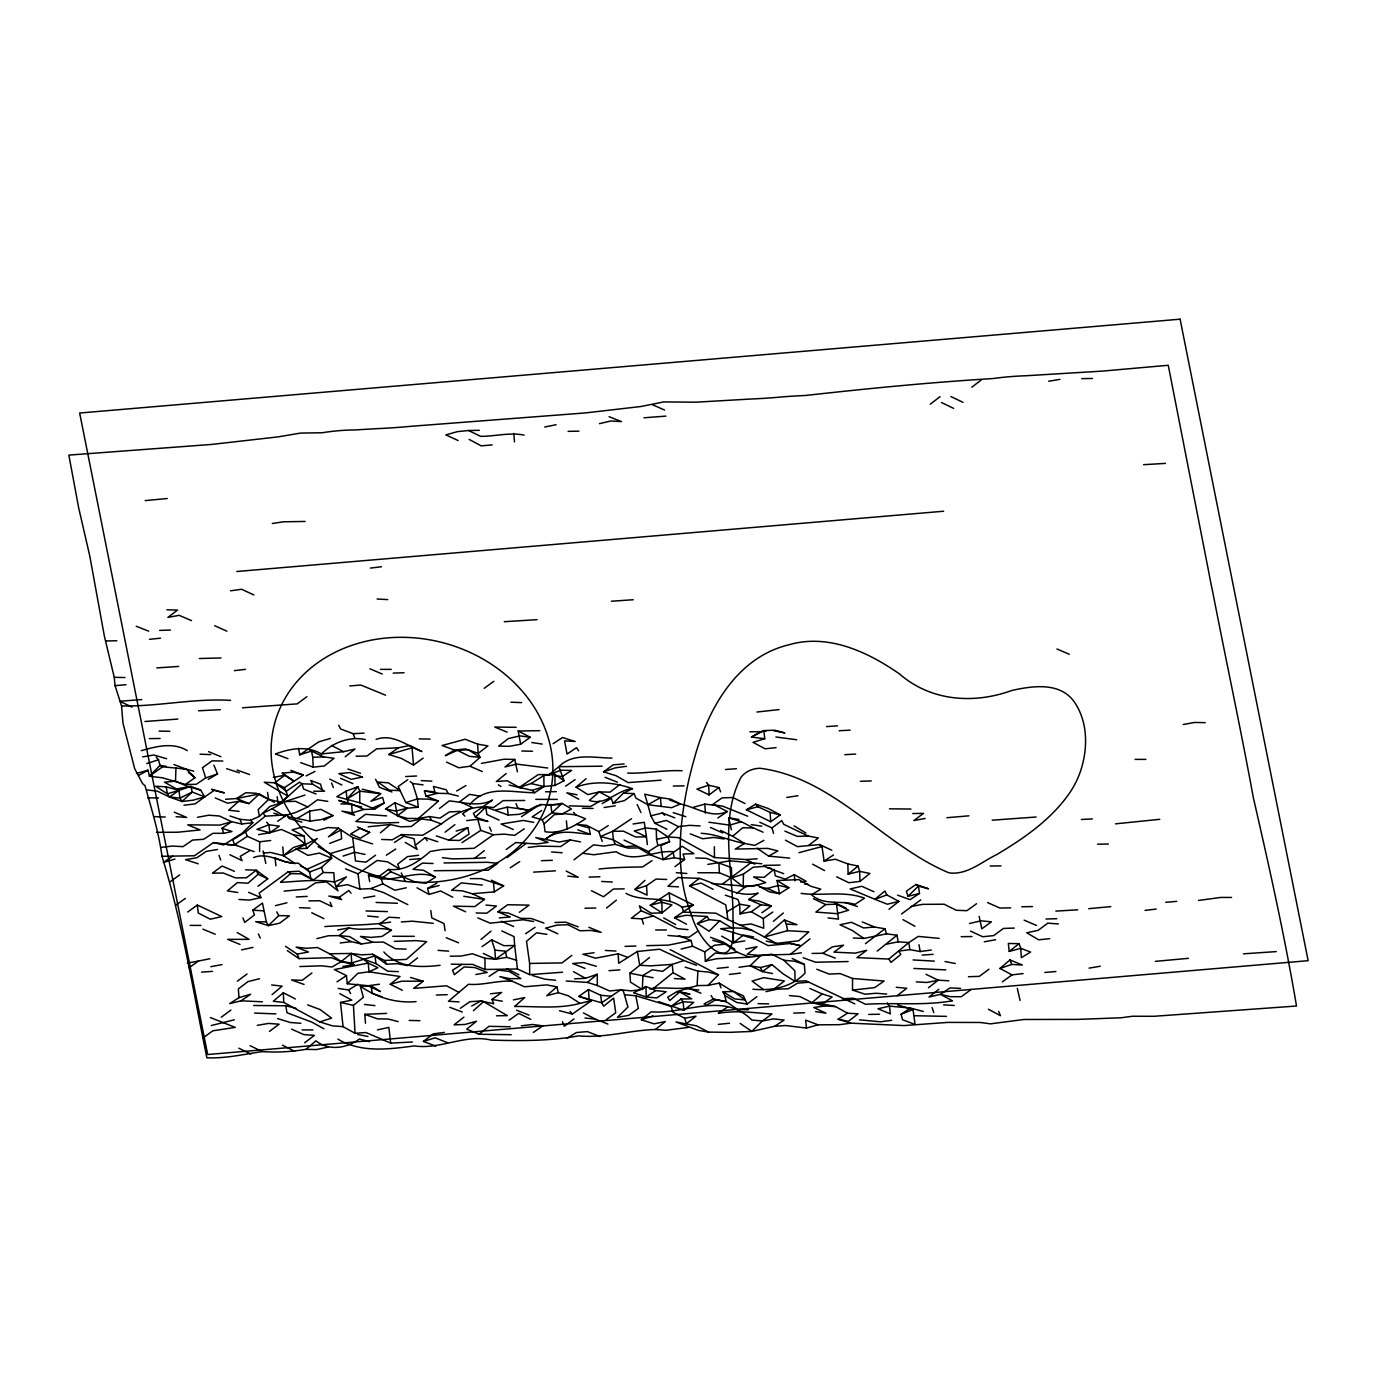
<?xml version="1.0" encoding="UTF-8"?>
<svg xmlns="http://www.w3.org/2000/svg" width="1377" height="1377" viewBox="0 0 1377 1377"><rect width="100%" height="100%" fill="white"/><g stroke="black" fill="none" stroke-linecap="round" stroke-linejoin="round"><path stroke-width="1.5" d="M412.498 1041.993L390.672 1043.112L366.007 1032.543L355.059 1033.284L353.441 1005.399L363.356 997.275L360.344 986.173L371.205 985.812L380.482 991.595L368.296 985.725L347.279 983.763L346.436 975.622L334.301 969.563L368.261 963.108L377.832 967.738L368.95 971.818L357.796 973.332L347.279 983.763M259.599 851.468L259.651 841.795L247.361 836.321L245.536 832.018L265.279 816.165L287.139 814.857L289.118 818.592L301.89 822.138M362.271 789.193L380.672 793.703L370.895 801.242L382.634 797.438L384.114 803.084L374.733 809.091L359.741 802.757L359.793 791.155L357.968 786.869L354.767 787.937M886.685 994.056L876.133 993.265L865.117 994.211L852.501 990.08L852.552 978.479L840.108 973.573L829.212 974.124L816.768 969.236M800.622 882.037L806.199 881.28L794.219 874.653L785.234 879.128L775.303 875.841L774.081 869.231L764.149 877.356L753.494 876.96L765.732 882.623L754.131 885.859L743.132 886.805L743.477 874.051L753.064 867.269L764.063 866.34L783.702 873.672M214.227 790.346L211.559 789.314L224.348 792.859L214.227 790.346L204.691 796.922L200.612 790.054L187.823 786.491L175.499 781.207L175.946 768.073L162.572 766.817L160.007 765.405L158.527 759.76L156.255 757.178M649.531 957.531L629.84 973.195L630.477 982.111L642.267 989.512L642.973 975.415L652.25 969.787L662.612 971.336L672.234 964.382L683.973 960.561L696.469 965.26M649.617 988.875C665.418 986.052 681.77 991.233 697.106 985.588L697.898 971.095L685.212 967.153M697.106 985.588L707.916 985.416L718.467 974.796L670.169 949.631M230.097 816.027L240.028 819.315L250.528 820.296L252.852 822.671L242.335 833.102L223.625 844.927L213.469 842.604L194.415 855.771L161.987 856.287C158.768 832.156 151.487 808.901 144.998 785.647L142.588 783.651L134.705 768.745L122.966 723.183L121.555 705.936L115.048 685.66L114.257 677.312L104.359 636.071L89.78 556.015L78.696 507.958L68.85 455.098L211.507 444.444L278.034 436.888L300.53 433.084L322.149 432.757A112.225 54.254 -11.3 0 1 355.163 429.934L377.023 428.643A335.317 162.107 -11.3 0 0 409.898 426.388L585.569 412.911L641.045 406.49L663.731 401.929L695.97 402.187L750.585 399.037A335.317 162.107 -11.3 0 0 783.461 396.8A335.317 162.107 -11.3 0 1 805.321 395.492C867.613 388.555 930.25 382.376 992.645 378.572A167.736 81.088 -11.3 0 1 1025.658 375.766L1102.185 371.119L1168.264 365.284L1208.799 572.298A147.356 29.21 85.1 0 0 1212.638 591.542C1225.978 660.375 1240.746 728.829 1253.363 797.782C1269.25 866.976 1284.672 936.033 1296.514 1006.019L1153.943 1016.295L1132.428 1016.243L1121.274 1017.758L1077.795 1019.393L1023.954 1019.479L990.545 1023.834L980.149 1022.474L947.858 1022.405L904.001 1025.572L850.797 1023.163L839.643 1024.677L818.076 1024.832L806.492 1028.068L785.613 1025.538L774.649 1026.278L751.808 1031.425L730.051 1032.337L708.57 1032.096L698.259 1030.357L675.952 1021.975L696.487 1025.848L708.57 1032.096M719.672 920.8L709.155 931.231L697.416 923.64L707.09 916.48L709.207 919.629L719.672 920.8L731.566 927.823L742.22 928.236L752.393 930.559L776.473 943.434L798.677 940.784L808.798 931.885L787.575 930.697L764.424 936.997L784.477 919.974L796.956 924.69L786.336 924.087L784.477 919.974M632.439 788.711C616.948 789.83 606.241 806.147 589.304 800.416L599.322 791.913L611.371 798.35L612.989 803.428L623.454 793.186L632.439 788.711C614.693 782.222 593.969 780.38 576.085 787.179L587.876 794.581L599.322 791.913L610.045 792.136L619.805 784.58M624.074 840.073L648.498 851.588L657.879 845.581L656.554 839.368L667.948 836.889L678.413 826.648L689.516 825.339L700.118 825.925M907.994 896.307L918.459 886.082L928.528 888.785L915.946 884.464L906.376 891.246L907.994 896.307L919.492 893.449L918.459 886.082L915.946 884.464M278.756 915.585L268.343 925.637L255.674 921.695L266.381 921.902L268.343 925.637L279.738 923.158L289.463 915.808L278.756 915.585L276.794 911.867M439.487 808.454L449.263 800.898C463.842 802.206 478.404 807.335 492.536 800.037L473.43 813.394L475.409 817.112L485.823 807.077L508.216 815.064L519.181 814.323L530.971 810.313L540.3 804.495L550.903 805.097L562.109 803.393L571.438 808.987L562.35 813.841L551.85 812.86L542.211 819.831L532.193 816.922L541.677 810.519M760.569 955.707L750.155 965.759L739.001 967.274M250.528 820.296L259.375 816.389L269.737 806.543L304.971 795.08M253.626 857.561C269.135 851.227 282.698 864.98 298.172 863.104L309.584 872.037L321.512 867.458L331.737 858.181L319.361 853.086L308 855.375L296.021 848.748L306.864 848.387L317.244 838.524L283.473 855.633L270.598 852.466L263.265 853.086M215.208 797.903L227.549 803.187L238.789 801.294L248.962 803.617L259.272 793.961L274.333 802.378M562.109 803.393L551.85 812.86L550.903 805.097M410.243 781.516L412.652 783.513L417.472 798.918L418.264 807.249L407.265 808.196L394.975 802.722L385.543 808.919L397.488 815.735L407.558 818.454L418.315 818.472L438.454 801.07L426.009 796.181L424.443 790.914L434.96 791.895L433.428 786.439L446.251 789.796L448.231 793.531L458.334 796.044M544.087 823.928L554.311 814.65L565.31 813.721L575.775 814.891L585.552 818.764C573.555 826.682 559.957 834.342 545.034 831.691L544.087 823.928L542.211 819.831M640.425 989.736L631.165 990.838L620.666 989.839L611.181 996.242L600.665 995.261L588.444 989.581L578.856 996.363L591.439 1000.683L579.992 1003.351L568.253 995.76L558.287 992.679L556.859 986.827L546.583 984.899L524.585 986.775L512.296 981.285C497.355 980.166 483.207 985.536 468.473 984.28L448.437 1001.286L459.04 1001.888M473.395 1010.701L483.568 1001.63L507.338 1015.641L496.546 1015.813M666.743 879.473L656.089 879.06L646.553 885.652L647.052 895.136L634.814 889.456L644.987 880.385M238.789 801.294L228.668 810.192L239.133 811.363M257.947 886.306L267.723 878.75L258.101 874.309L247.98 883.208L237.378 882.605L227.412 890.919L237.773 892.485M446.561 762.101L458.799 767.764L469.953 766.249L480.074 757.35L478.146 753.443L477.612 744.148L465.185 739.242L442.034 745.542L454.565 750.052L465.615 748.916L478.146 753.443L487.923 745.886L477.612 744.148M556.859 986.827L546.738 995.726L558.287 992.679M877.235 951.077L896.978 935.224L898.2 941.816L908.768 942.608L918.201 936.412L939.217 938.374M329.671 843.43L341.616 838.834L340.962 829.935L338.501 828.128L328.432 836.82L340.962 829.935L352.719 837.526L372.599 843.894M406.284 887.769L394.889 890.248L382.84 883.81L370.861 888.595L359.948 889.146L347.417 884.636L336.126 886.719L334.387 882.037L333.854 872.743L323.147 872.519L313.371 880.075L301.288 873.827L290.581 873.62L280.512 882.313C298.482 881.504 316.435 878.836 334.387 882.037L346.488 876.874L336.126 886.719L337.985 890.833L326.59 881.9L315.591 882.829L306.159 889.043L284.11 891.108M653.283 988.566L673.026 972.713L672.234 964.382L650.323 965.862L639.72 965.26L637.396 951.473L659.514 949.218L683.973 960.561M745.68 949.011L757.023 946.722L747.246 954.278L757.763 955.259L790.278 954.364L809.934 938.89M847.492 1013.214L838.111 1019.221L848.335 1021.355L858.112 1013.816L847.492 1013.214L835.512 1006.587L824.892 1005.985L812.069 1002.628L822.534 1003.799L832.104 997.017L822.138 993.936L812.069 1002.628L799.934 996.569L789.417 995.588M287.965 758.675L275.486 753.959C290.323 748.451 307.037 745.508 321.478 753.942C332.545 742.651 349.62 736.11 365.301 739.552M272.061 994.642L282.096 986.139L271.63 984.951M295.401 998.979L283.318 992.731L273.3 1001.251L283.765 1002.422L319.825 1021.923L332.511 1025.865L343.062 1026.657L355.059 1033.284M576.085 787.179L586.103 778.676M161.987 856.287C182.16 922.056 193.107 990.373 206.86 1057.794C225.656 1058.586 243.867 1054.317 262.267 1051.563C276.794 1052.648 291.545 1051.77 305.901 1049.343L315.918 1040.84C328.759 1051.185 346.918 1048.345 359.449 1038.998L369.518 1041.718M573.985 859.782L593.47 844.876L603.935 846.046L615.14 844.342L627.878 848.094L638.67 847.922L650.564 854.945L663.043 859.644L674.3 857.751L684.61 859.489L683.095 854.05L693.939 853.688L682.149 846.287L663.043 859.644L660.788 845.667L669.618 841.76L667.948 836.889L656.261 829.109L645.796 827.938L634.246 830.985L646.433 836.837L647.362 844.6M720.498 830.4L732.684 836.252L742.719 827.749L753.426 827.956L763.099 832.207M999.96 968.444L1009.978 959.941L1022.354 965.036L1011.751 964.434L999.96 968.444L1011.992 974.882L1023.094 973.573M380.362 832.827L390.328 824.513L400.483 826.837L411.344 826.475L421.121 818.936L431.535 820.296L441.363 823.962C456.596 811.862 473.774 804.564 493.517 807.593L503.139 800.622L524.706 800.485M469.884 804.409C486.442 784.58 512.502 792.653 534.534 792.739L543.967 786.542L555.017 785.406L564.054 780.742L558.873 766.696C572.884 752.358 594.175 758.021 611.973 758.073M481.021 939.424L491.004 931.11M773.375 921.299L783.341 912.985M752.909 989.22C771.516 990.975 791.861 987.395 805.029 973.057L804.34 964.33L792.154 958.461M279.789 803.032L288.051 796.25L284.402 787.661L274.884 782.824L264.264 782.239L288.051 796.25M274.161 857.63L284.867 861.675L295.126 863.603L283.473 855.633L293.404 847.509L305.092 843.894L304.162 836.132L292.079 829.883L303.663 826.63L316.297 830.779L327.898 827.525L338.501 828.128M313.371 880.075L299.016 871.245L288.103 871.813L259.134 893.105L260.907 897.597L249.512 900.076L238.892 899.474M394.424 941.352L416.129 940.629L426.646 941.61L406.404 959.39L384.596 960.509L372.513 954.261L361.6 954.812L351.187 953.452L341.272 961.559L332.029 966.998L321.581 965.828L299.859 966.551M450.279 956.223L461.088 956.051L472.431 953.762L484.962 958.272L495.479 959.253L514.671 945.517L514.034 936.601L501.796 930.938M566.188 981.009L587.359 982.403L597.274 974.279L597.325 985.502L609.615 990.975L620.666 989.839L623.316 990.889L627.946 1007.052L617.481 1017.293L628.738 1015.383L638.36 1008.429L635.761 995.778L625.244 994.796M737.039 952.144L725.386 944.157L714.336 945.293L704.8 951.886L705.351 961.18L715.265 953.056L725.834 953.848L737.039 952.144L749.415 957.222L771.722 954.192L783.857 960.251L794.856 970.716L795.063 981.371L805.958 980.803L854.807 1003.867M785.492 840.211L797.541 846.648L819.59 844.566L822 846.562L824.117 861.124L835.374 859.231L847.853 863.93L848.146 874.188L858.078 866.064L859.644 871.331L859.988 881.4L848.886 882.726L836.7 876.856M642.267 989.512L645.968 986.517L655.693 990.562L666.158 991.733L656.726 997.946L646.209 996.965L633.592 992.834L645.968 986.517L646.209 996.965L655.693 990.562M506.22 773.564L496.34 781.499L507.304 780.759L519.284 787.386L532.21 790.364L543.967 786.542L543.863 775.509L554.914 774.39L564.054 780.742M543.863 775.509L531.04 783.565L519.284 787.386L538.252 774.597L549.01 774.614L558.873 766.696L602.059 766.197M606.534 908.063L616.397 900.145M463.929 1017.104L454.1 1024.832L464.961 1024.471L476.545 1021.235L466.683 1029.153L479.058 1034.247L488.938 1026.33L510.351 1026.743M725.318 895.17L737.9 899.491L739.621 904.173L740.051 913.863L749.931 905.928L739.621 904.173L726.884 911.849L727.813 919.595L752.393 930.559M337.881 1039.153C361.445 1053.061 388.727 1049.24 414.408 1045.918C440.433 1049.756 465.185 1033.8 491.245 1040.117C520.282 1040.926 549.819 1041.15 578.443 1035.865C604.4 1038.361 629.719 1030.237 655.435 1029.497L665.298 1021.562L653.955 1023.851L641.321 1019.72L651.201 1011.785C684.971 1014.711 722.925 991.027 751.808 1020.013L762.324 1020.994L773.616 1018.894L784.081 1020.082L774.649 1026.278M658.705 1001.664L683.87 1010.322L693.733 1002.387L683.13 1001.785L671.184 1006.38L635.761 995.778M859.988 881.4L869.868 873.466L859.644 871.331L848.146 874.188M888.991 909.285L898.871 901.367L886.822 894.93L884.912 891.005L874.929 899.319L850.211 888.94L861.675 886.272L873.947 891.745M812.051 953.435L822.844 953.28L832.328 946.877L843.533 945.173L833.911 952.144L855.169 953.142L866.667 950.285L856.942 957.635L888.871 959.046L908.768 942.608L909.904 949.614L920.163 951.541L931.317 950.027M345.214 756.748L355.042 749.019L343.579 751.67L321.478 753.942M405.268 842.431L417.162 849.437L415.286 845.34L425.114 837.595L437.748 841.726M406.112 949.132L395.457 948.736L383.46 942.092L372.651 942.264L360.464 936.412L370.981 937.393L381.98 936.446L391.412 930.25C377.522 926.119 363.012 931.472 348.983 927.857L339.155 935.603L328.346 935.775L316.848 938.632M442.413 857.716L452.878 858.887L474.549 858.353L484.377 850.607M580.543 841.898L570.285 839.953L558.993 842.053L535.705 837.509L548.132 842.414L536.978 843.929L526.375 843.326L507.011 857.647M417.558 957.876L407.73 965.621L397.471 963.676L386.558 964.227L372.513 954.261M402.342 990.287L390.207 984.245L400.036 976.5L368.95 971.818L368.261 963.108L363.425 959.115L351.187 953.452L329.568 953.779L317.485 947.531L306.537 948.288L296.072 947.118L308.5 952.006L297.208 954.106L285.504 946.326M774.58 988.686L784.391 980.958L763.719 977.653L752.066 981.078L763.564 989.633M896.978 935.224L886.564 933.847L884.929 928.787L865.444 943.675M938.804 989.288L928.976 997.034L940.422 994.366L949.906 987.963L960.561 988.376M1009.238 951.421L1019.066 943.675L1020.787 948.357L1021.321 957.669L1030.598 952.041L1020.787 948.357L1009.238 951.421L1008.343 943.469L1019.066 943.675M394.975 802.722L397.488 815.735L407.265 808.196L395.767 811.053L385.543 808.919M930.25 404.218L940.026 396.679M971.818 387.247L981.594 379.708M517.425 771.86L514.757 759.415L504.98 766.972L516.478 764.097L547.771 768.005M445.098 832.19L454.875 824.634M524.258 828.765L514.723 835.357L504.257 834.169L493.362 834.737L474.204 848.284L441.587 849.557L430.33 851.468C418.298 861.589 405.268 871.417 388.538 869.386L378.847 876.547L368.451 875.187L369.725 881.607M435.872 1046.141L423.393 1041.442L433.17 1033.903L444.323 1032.389M571.816 955.38L562.04 962.919L529.629 963.435L526.53 941.317L536.548 932.797L546.91 934.363M653.404 915.998L641.062 910.713L631.303 918.252L641.906 918.855L653.404 915.998L677.536 928.666L688.035 929.647M726.884 911.849L725.748 904.844L689.533 885.927L699.309 878.371C718.794 884.189 736.936 898.406 758.125 893.122L748.658 899.508L760.982 904.792L771.447 905.98L761.877 912.744M825.632 904.551L815.855 912.09L836.975 913.674L848.628 910.231L836.493 904.19L825.632 904.551L813.446 898.682M901.47 914.001L920.783 899.869M896.995 995.812L906.772 988.273L896.272 987.292M928.442 987.739L938.219 980.183L948.822 980.785M298.482 748.245L299.721 754.854L318.724 741.876L330.36 738.433M311.908 972.988L302.183 980.338L291.511 979.925L304.042 984.452M304.661 1042.733L314.386 1035.384L303.835 1034.592L291.545 1029.118M718.846 787.541L708.69 785.217L696.934 789.038L709.121 794.908L718.846 787.541L720.67 791.844M759.794 822.258L772.032 827.921L781.757 820.572L783.72 824.307L808.092 836.028L818.368 837.973L808.643 845.323M559.51 1010.684L572.333 1014.057L591.439 1000.683M574.02 1018.928L564.295 1026.278L562.522 1021.786M700.996 993.23L688.603 988.135L676.968 991.578L689.997 994.16L679.825 991.836L669.756 1000.528L667.69 997.189L676.968 991.578L679.825 991.836L691.719 998.859L680.909 999.013L671.184 1006.38L672.664 1012.026L684.748 1018.257L696.056 1016.174L686.28 1023.713L684.748 1018.257M722.908 991.733L734.75 998.945L745.25 999.926L733.717 991.56L722.908 991.733L724.87 995.468L736.764 1002.473L747.126 1004.04L756.851 996.673M306.899 696.71L297.225 703.871L242.404 707.795M265.279 816.165L263.11 813.205L272.095 808.729L283.937 815.941L295.59 812.499L307.777 806.956L317.45 799.796L327.812 801.362M242.937 917.943L244.71 922.435L254.487 914.896L252.766 910.214L262.439 903.054L266.381 921.902M237.378 981.164L247.051 974.004M221.232 1017.224L230.906 1010.064M493.362 834.737L480.78 830.4L461.966 842.621M269.444 1031.373L279.118 1024.213L268.549 1023.421L257.292 1025.331M482.329 885.05L461.364 882.898L451.639 890.248L462.242 890.833L472.259 893.742L484.497 899.405L474.824 906.582L453.412 906.152L465.633 911.815M499.3 917.908L510.299 916.979L497.906 911.884L507.597 904.723L529.009 905.154L519.336 912.314M410.553 977.481L423.273 981.233L413.599 988.393L446.561 985.777L458.593 992.215M674.937 866.649L684.61 859.489M650.305 905.274L661.855 902.228L671.907 904.93L662.044 912.865L650.305 905.274L669.153 892.864L693.423 904.982L674.472 917.771L686.521 924.208M751.377 862.398L722.254 884.258L711.702 883.466M736.506 893.466L746.196 886.306L757.247 885.17L769.227 891.797L779.502 893.742L788.883 887.735L777.041 880.523L779.502 893.742L767.161 888.458L759.725 886.977M988.996 969.201L979.322 976.362L968.461 976.723M971.026 989.547L961.353 996.707L950.595 996.69L940.422 994.366L952.471 1000.804C923.433 1005.898 894.568 1002.404 865.462 1004.281L853.327 998.222L842.431 998.773M146.823 789.933L157.288 791.121L169.474 796.973L179.922 798.144L192.264 792.033L204.691 796.922L195.069 803.893L183.967 805.218M170.059 881.814L179.698 874.86M484.205 688.293L493.827 681.322M187.72 912.004L197.341 905.033L221.766 916.566L210.32 919.216L198.236 912.985L197.341 905.033M376.11 739.38C393.306 733.27 407.041 746.076 421.896 751.532L409.761 745.473L398.418 747.763L388.83 754.527L401.516 758.469L413.496 765.096L423.135 758.125M520.644 744.234L530.265 737.263L518.182 731.015L520.644 744.234L509.335 746.317L498.629 746.11L508.406 738.554L519.852 735.886L530.265 737.263M375.56 855.203L365.938 862.157L355.473 860.986L352.719 837.526M368.451 875.187L381.222 878.75L390.844 871.779L415.561 882.158L426.078 883.139L435.459 877.115L423.514 870.298L412.997 869.317L422.429 863.121L433.084 863.517M203.211 1037.776L212.833 1030.805L235.243 1027.397L210.371 1017.586M661.063 780.174L628.153 782.601L616.207 775.785L603.539 771.843L613.161 764.872L624.16 763.942M506.185 849.506L515.807 842.535L526.375 843.326M693.182 807.37L704.766 804.134L715.231 805.304L727.331 811.552C710.687 818.85 696.16 807.077 680.341 804.013L671.563 807.714L647.878 804.719L635.881 798.092L634.108 793.6L624.487 800.571L612.989 803.428M460.331 1008.308L469.85 1001.716L480.814 1000.976L493.775 1003.764L491.95 999.461L501.589 992.49L490.487 993.815M740.051 913.863L751.36 911.763L760.982 904.792M606.087 1019.772L615.708 1012.801L613.643 998.05L603.728 1006.174L601.663 1002.817L600.665 995.261M771.963 964.64L762.342 971.611L750.155 965.759L760.465 967.515L771.963 964.64L783.272 973.969L795.063 981.371M976.534 903.708L966.912 910.679L956.258 910.266L944.123 904.207L922.556 904.362L911.247 906.445M1002.37 981.853L1011.992 974.882M162.572 766.817L149.404 776.215L148.01 770.191L136.426 773.426M166.221 766.335L160.007 765.405L149.404 776.215L162.675 777.85L185.413 784.494L194.983 777.73L186.411 769.244L173.915 764.545M175.774 905.171L185.361 898.406M407.764 779.709L398.194 786.491L405.785 802.55L418.264 807.249M188.976 967.79L198.563 961.008L209.906 958.736M339.276 897.253L341.582 899.629L328.81 896.066L339.276 897.253L348.846 890.471L351.066 893.243M448.902 840.211L467.801 827.629L469.075 834.032L459.608 840.435L448.902 840.211L436.32 835.891M482.105 946.601L491.692 939.82L503.879 945.689L514.671 945.517L517.442 968.978L529.663 974.658L562.591 972.214M770.707 821.708L780.277 814.926L768.228 808.488L755.663 804.168L746.368 809.796L770.707 821.708L770.156 812.413L757.918 806.733L755.663 804.168M509.129 1020.15L518.699 1013.369L530.833 1019.41M204.691 796.922L193.107 800.175L182.005 801.5L179.922 798.144L178.993 790.398L166.221 786.835L155.601 786.233L167.34 793.823L169.474 796.973L178.993 790.398L190.783 786.387L200.612 790.054M222.058 828.248L231.973 831.536L223.676 833.326L222.058 828.248L231.577 821.673L241.75 823.997L252.852 822.671M284.402 787.661L303.319 775.062L290.822 770.345M258.566 834.617L269.823 832.724L279.342 826.131L268.928 824.771L256.983 829.35L269.823 832.724L281.407 829.47L293.697 834.961L305.092 843.894L306.864 848.387M241.13 1000.804L250.648 994.211L239.013 997.654L229.632 1003.661L241.13 1000.804L262.387 1001.802M565.586 786.198L575.104 779.623M555.688 832.104L546.153 838.679C559.303 828.386 575.379 833.223 590.32 834.359L589.046 827.938L576.274 824.375L586.774 825.374L598.857 831.605L602.214 841.364M570.285 839.953L560.766 846.545L539.336 846.115L528.234 847.44M533.347 1032.44L542.865 1025.848L532.451 1024.488L521.349 1025.813M698.552 930.628L689.034 937.221L667.948 935.448M611.181 996.242L601.663 1002.817L578.856 996.363M740.051 925.275L751.153 923.95L763.736 928.27L763.306 918.597L772.824 912.004M727.831 1006.759L718.312 1013.334C736.282 1010.15 754.097 1012.749 771.946 1014.023L762.324 1020.994L751.808 1031.425L740.155 1023.438M213.9 765.13L217.497 773.926L205.707 777.936L196.222 784.322L185.413 784.494M172.796 856.115L163.312 862.501L174.965 859.059M277.672 821.26L287.139 814.857M345.593 868.921L358.037 873.827L377.126 860.453L387.539 861.83L399.433 868.835L397.712 864.154L407.489 856.614L418.591 855.289M521.487 816.699L530.971 810.313L507.338 807.111L495.84 809.986M631.544 818.73L612.627 831.329L600.544 836.493L613.367 839.85L625.313 846.666L636.26 845.926M525.532 933.744L535.016 927.341M652.044 860.591L642.56 866.976C627.964 867.08 613.522 867.527 598.995 869.007M717.847 817.938L727.331 811.552M394.51 842.414L403.943 836.2L414.064 838.731L415.286 845.34M553.072 743.718L562.487 737.521L575.173 741.463L564.57 740.86L567.031 754.08L576.498 747.677L578.615 750.826M386.317 855.22L395.75 849.024M337.021 981.818L346.436 975.622M510.265 867.785L519.697 861.589M489.11 976.362L498.526 970.165L508.991 971.336L520.833 978.548L510.024 978.72L499.817 976.586L512.296 981.285M824.117 861.124L833.55 854.928M919.492 893.449L910.077 899.646L897.546 895.136M897.597 1004.917L913.037 1009.513L915.051 1024.454L902.572 1019.737L901.04 1014.281L910.472 1008.084L923.296 1011.458M247.361 836.321L234.434 844.755L227.239 844.876M472.259 893.742L494.274 891.866L503.655 885.859L491.417 880.196M598.857 831.605L608.238 825.598M594.021 952.729L582.867 954.244L595.553 958.185L618.204 953.813L618.686 963.298L637.396 951.473M369.69 832.414L360.361 838.232L350.687 833.98L359.965 828.369L369.69 832.414L357.418 826.94M338.243 988.428L348.605 989.994L357.934 984.176M517.442 968.978L485.014 969.494L472.638 964.399L461.88 964.382L452.534 970.2L454.324 974.692L464.135 966.947L474.755 967.549L487.183 972.455L475.874 974.537M567.049 1038.344L576.378 1032.526L587.377 1031.597L599.821 1036.485M361.617 806.87L348.639 804.082L347.021 799.021L357.968 786.869L346.126 791.069L336.849 796.698L359.741 802.757M454.565 750.052L445.287 755.68L457.422 750.327L468.335 749.759L480.074 757.35L469.557 756.369L457.422 750.327M715.988 999.547L706.711 1005.176L704.095 1003.936L713.183 999.082L726.213 1001.681L737.848 1009.651L748.606 1009.685M245.536 832.018L232.816 839.677L234.434 844.755L254.177 851.64M208.254 779.365L217.497 773.926M296.967 818.54L309.653 811.07L320.858 809.366L332.941 815.597L323.905 820.262M249.478 850.883L240.252 856.322L242.077 860.625L229.89 854.756M456.716 790.983L465.942 785.544M773.633 730.705L784.804 732.925L774.735 730.206L763.874 730.567L764.717 738.726L751.446 737.091L760.672 731.652L766.232 730.998M441.363 823.962L422.791 835.219L401.43 834.6L392.238 839.832L381.584 839.436M452.758 897.236L440.674 890.988L429.039 894.43L427.645 888.389L436.836 883.156M599.873 801.207L590.681 806.457L569.321 805.838M602.179 803.6L611.371 798.35M757.023 848.163L768.659 856.133L777.833 850.9L767.729 848.387L735.249 849.075L744.527 843.464L754.803 845.392L763.925 840.349M272.095 808.729L284.678 801.655L295.539 801.294L307.777 806.956M666.967 829.315L654.832 823.274L650.891 815.821L647.878 804.719L660.461 797.627L670.823 799.194L680.341 804.013L669.652 799.985M138.888 775.234L148.01 770.191M471.674 1006.019L480.814 1000.976L483.568 1001.63M751.446 737.091L763.874 730.567M306.021 775.905L315.006 771.43M372.031 808.247L384.114 803.084M300.393 865.961L307.415 869.094L331.737 858.181L329.964 853.688L318.07 846.666M901.04 1014.281L913.037 1009.513M549.01 774.614L560.904 770.225L571.61 770.432L562.177 776.645L554.656 775.492M886.822 894.93L874.929 899.319L887.373 904.224L898.871 901.367M332.941 815.597L321.151 819.608L309.997 821.122L287.673 816.681M603.539 771.843L615.33 767.832L626.483 766.318M697.416 923.64L709.207 919.629M574.57 978.858L585.483 978.29L597.274 974.279M146.788 763.581L158.527 759.76M299.721 754.854L311.46 751.033L323.647 756.902L334.06 758.262L324.232 766.008L313.181 767.127L300.651 762.617M388.83 754.527L412.084 747.849L413.496 765.096M353.304 846.631L329.964 853.688M343.028 856.098L354.784 852.277L364.991 854.411M657.879 845.581L669.618 841.76M583.452 853.379L593.866 854.756L616.173 851.726C634.556 863.947 653.937 850.022 672.923 851.709L674.3 857.751M398.366 971.628L387.694 971.215L375.955 963.625L375.026 955.862L351.686 962.936L341.272 961.559L331.496 957.703L298.981 958.599L287.328 950.629M634.814 889.456L646.553 885.652M743.477 874.051L731.738 877.872L719.345 872.777L697.829 872.725M319.825 1021.923L331.564 1018.102L320.084 1009.548L307.587 1004.849M641.321 1019.72L653.059 1015.899M405.785 802.55L417.472 798.918L428.178 799.125L438.454 801.07M764.717 738.726L753.012 742.341L765.061 748.778L776.112 747.659M423.393 1041.442L435.098 1037.81L447.525 1042.716M178.993 790.398L167.34 793.823L166.221 786.835M374.733 809.091L363.889 809.452L352.237 812.878L341.926 811.139L354.56 815.27L352.237 812.878L351.6 803.979L338.828 800.416L346.677 803.359M456.148 831.054L467.801 827.629M753.426 827.956L741.325 821.708L729.69 825.15L708.914 822.224M482.673 807.955L485.823 807.077L486.856 814.444L499.094 820.124M141.315 750.672C156.221 746.437 173.072 741.928 187.306 750.637M746.368 809.796L757.918 806.733M798.918 852.673L822 846.562M390.207 984.245L401.757 981.181L423.273 981.233M767.161 888.458L778.711 885.411L788.883 887.735M704.8 951.886L692.579 946.206L691.099 940.56L668.396 945.121L646.725 945.655M579.992 1003.351C558.804 1009.186 536.324 1006.191 514.602 1006.484L524.723 997.602L513.38 999.891M426.009 796.181L437.507 793.307L448.231 793.531M275.469 905.636L286.967 902.778M650.891 815.821L662.389 812.964L674.816 817.852M654.832 823.274L666.33 820.417L678.413 826.648M427.645 888.389L439.143 885.531M259.53 978.72L248.049 981.577L238.324 988.927L239.013 997.654M689.533 885.927L701.031 883.07L713.131 889.318M211.266 1025.538L234.262 1019.823M681.081 949.063L692.579 946.206M599.425 423.651L610.889 420.983L621.492 421.586L609.064 416.68M481.451 763.392L504.051 759.209L514.757 759.415M886.564 933.847L863.861 938.426L853.206 938.012M969.477 923.502L980.923 920.834L991.44 921.815L981.801 928.787L979.15 916.342M421.121 818.936L409.726 821.398L397.488 815.735M241.543 949.889L252.938 947.41M674.472 917.771L685.866 915.292L707.09 916.48M377.453 1029.876L388.865 1027.397L390.672 1043.112M705.351 961.18L716.746 958.702L749.415 957.222M328.001 1047.088L316.607 1049.549L305.901 1049.343M765.991 991.629L777.385 989.151L788.246 988.789L797.524 983.161L808.523 982.231M544.758 427.008L556.101 424.718M625.984 893.363C643.386 902.985 665.504 894.706 682.08 907.254L693.423 904.982M343.062 1026.657L340.515 1002.422L351.858 1000.132L339.826 993.695M886.857 944.106L898.2 941.816M707.916 985.416L719.259 983.126L731.101 990.338L743.391 995.812L747.126 1004.04M524.069 435.098C509.765 432.223 495.272 436.32 480.693 436.354L468.507 430.502L457.457 431.638L445.855 434.874L458.093 440.537M121.555 705.936C157.684 706.711 194.123 698.105 230.613 700.394M273.352 777.368L284.66 775.285L293.938 781.069L282.285 773.099L293.284 772.153L303.319 775.062M197.479 817.301L208.788 815.218L219.339 815.993L231.577 821.673L219.941 825.098L187.72 824.84L200.095 829.935L177.994 832.207L156.427 832.345M1183.222 724.526L1194.53 722.443L1205.236 722.65M925.155 818.437L913.846 820.537L923.537 813.377L912.727 813.532M337.675 929.957L348.983 927.857M390.586 922.108C368.916 925.447 346.763 924.896 324.852 926.583M707.812 864.412L730.258 860.814L761.791 863.758M187.255 963.108L198.563 961.008M210.784 966.688L222.093 964.588M984.314 941.816L995.623 939.716M1048.689 381.257L1059.946 379.363M142.64 756.885L153.897 754.992L166.634 758.744M756.937 712.029L779.089 709.568M217.549 849.471L206.309 851.365L196.825 857.768L185.568 859.661L198.202 863.792M418.315 818.472L429.555 816.578L439.934 818.127L449.35 811.931L460.262 811.38M363.545 897.942L374.802 896.048M533.587 921.506L523.277 919.767L490.109 923.158L477.785 917.874M483.293 953.4L495.479 959.253L506.736 957.359L516.754 960.268M744.837 940.87L733.58 942.763L721.6 936.136M1088.742 908.682L1110.809 906.617M1198.506 900.455L1220.797 897.425L1231.572 897.443M1089.069 968.134L1100.326 966.224M643.988 417.782L665.952 416.112M272.319 523.501L283.524 521.797L305.143 521.453M259.272 793.961L236.569 798.522L225.621 799.28M604.107 807.507L615.312 805.803M786.749 797.438L797.954 795.734M633.11 823.997L644.316 822.293L646.433 836.837L635.623 837.009L623.437 831.157L612.627 831.329L613.367 839.85L615.14 844.342M946.877 817.714L968.874 815.838M361.462 943.985L349.672 936.584L339.155 935.603L351.29 941.644L361.462 943.985L372.651 942.264M342.942 966.447L354.147 964.743L351.686 962.936L351.187 953.452M688.242 1027.449L665.986 1030.289L655.435 1029.497M145.17 500.608L167.237 498.526M230.51 590.802L241.663 589.287L253.884 594.967M504.309 621.715L537.133 619.667M1159.744 819.315L1115.525 823.842M368.296 985.725L379.45 984.211M787.42 942.677L800.347 945.655L790.14 943.52L768.073 945.603L755.99 939.355L720.567 928.752L731.566 927.823M790.278 954.364L801.431 952.85M909.904 949.614L898.751 951.128L900.816 954.468L890.953 962.385L888.871 959.046M824.892 1005.985L813.738 1007.499L825.976 1013.179L815.614 1011.613M1155.389 961.335L1188.454 958.34M891.659 1020.288L880.505 1021.803L859.489 1019.841M1143.598 464.686L1165.476 463.395M370.413 568.081L381.515 566.756M611.354 601.233L633.265 599.735M156.806 667.914L178.7 666.434M234.365 670.651L245.467 669.325M161.35 847.371L172.452 846.046L183.055 846.648L192.591 840.056L203.538 839.316L212.919 833.309L223.676 833.326M390.328 824.513L368.21 826.768M259.651 841.795L270.753 840.486M466.665 820.623L477.767 819.315L487.992 821.449L475.409 817.112M340.188 942.97L351.29 941.644M1145.062 910.404L1156.164 909.078M729.328 974.434L740.43 973.109M1243.431 953.831L1276.29 951.593M149.508 639.307L160.558 638.171M540.731 805.39L537.047 805.769L528.011 810.433L517.838 808.11L516.065 803.6M533.605 872.14L555.465 870.832M763.822 865.427L780.053 865.066M717.193 968.375L728.244 967.256M1049.704 938.684L1038.654 939.803L1026.76 932.797L1038.155 930.318L1047.828 923.158L1058.397 923.95M718.398 1024.368L729.449 1023.231M492.191 444.909L481.193 445.855L469.144 439.418M236.81 571.507L943.624 511.228M115.048 685.66L126.047 684.713M349.792 685.953L360.791 685.023L385.56 695.213M398.418 747.763L376.592 748.864L366.919 756.025L356.109 756.197M175.499 781.207L164.483 782.153L176.428 788.969L190.783 786.387L192.264 792.033L182.005 801.5L169.474 796.973M409.657 859.558L420.656 858.628M992.215 820.193L1036.089 817.009M1055.832 911.109L1077.692 909.818M884.929 928.787L874.619 927.031L863.62 927.96L851.382 922.297L839.987 924.776L852.225 930.439L863.861 938.426M1165.734 902.314L1176.733 901.367M1044.902 972.455L1055.918 971.525M177.857 719.069L144.929 721.496M826.544 726.591L837.509 725.851M725.472 769.485L736.42 768.727M667.948 836.889L678.5 837.681L714.474 857.561L746.248 859.558L757.212 858.8M401.378 921.936L412.343 921.196L433.307 923.347M201.558 972.11L212.523 971.37M608.978 970.665L619.925 969.907M922.177 955.087L933.141 954.33M852.501 990.08L874.653 987.619L884.172 981.044L852.552 978.479M199.338 658.516L221.008 657.982M198.581 710.773L220.389 709.671M338.656 725.249L340.635 728.984L353.114 733.683L364.027 733.132M516.203 727.297L494.739 727.056L507.132 732.151M518.182 731.015L539.801 730.671M839.178 730.722L850.091 730.171M405.647 776.559L416.56 776.008M844.755 754.665L855.651 754.097M557.289 799.4L535.773 799.348M1081.427 819.47L1092.34 818.919M474.549 858.353L485.444 857.802M443.996 862.966L487.234 862.295L497.734 863.276L488.112 870.247L434.168 870.712M296.296 896.961L307.191 896.41M386.593 1013.403L364.836 1014.333L365.473 1023.231M159.629 630.408L170.49 630.046M393.22 673.095L404.063 672.733M141.779 699.568L119.816 701.254L132.003 707.107M308.999 749.226L311.46 751.033L312.786 757.264L323.647 756.902M682.097 770.741C663.766 769.898 646.002 773.667 627.671 773.117M860.384 781.31L871.245 780.931M808.092 836.028L797.231 836.39L784.907 831.106M541.454 860.677L552.315 860.315M589.081 877.115L599.924 876.753M554.862 922.521L565.706 922.16L578.202 926.859M1045.969 919.044L1056.813 918.683M1014.281 928.081L1003.42 928.442L993.746 935.603L982.696 936.739L970.458 931.076M625.02 946.378L635.881 946.016M440.106 965.294C420.398 967.601 398.504 967.979 383.856 951.972M848.112 961.542L815.632 962.23L803.101 957.721M436.337 995.037L447.198 994.676M793.703 1013.111L804.564 1012.749M1081.668 378.641L1092.477 378.468M468.507 430.502L479.316 430.33M568.099 431.345L578.908 431.173M106.029 640.942L116.838 640.77M149.318 738.623L160.128 738.468M749.863 731.824L760.672 731.652M673.25 786.043L684.059 785.871M545.533 791.809L556.342 791.637M398.676 822.534L377.005 823.067L355.886 821.484L365.559 814.323L386.679 815.907M1097.555 844.204L1108.365 844.032M990.166 866.03L1000.976 865.858M624.211 888.871L613.402 889.043L603.574 896.771L591.439 890.712M308.964 900.902L319.774 900.73L331.96 906.6L330.136 902.296M376.076 902.451L397.402 903.278M584.967 908.218L595.776 908.045M1021.734 906.754L1032.543 906.582M1010.684 907.873L999.874 908.045L987.584 902.572M392.789 936.291L414.305 936.326M961.18 936.687L971.99 936.532M253.609 1005.503L285.831 1005.761L295.952 1008.274M868.715 1014.419L879.524 1014.247M511.246 1034.695L479.058 1034.247M380.482 669.36L391.24 669.377M1135.096 759.381L1145.853 759.398M313.801 791.19L324.559 791.207L312.665 784.202L302.011 783.788L299.498 782.188L286.433 791.19L274.884 782.824L284.66 775.285L282.285 773.099M147.7 797.885L158.458 797.92M340.842 803.944L351.6 803.979L363.889 809.452M548.098 804.633L558.855 804.65M889.49 808.815L910.954 809.039M699.309 878.371L678 877.562L667.931 886.272L678.534 886.857M470.297 878.612L481.055 878.629L503.655 885.859M777.041 880.523L798.798 879.61L810.778 886.237L820.795 889.146L811.518 894.775C823.859 905.894 840.521 900.145 855.048 904.345L864.481 898.148C843.963 890.489 822.103 896.272 801.104 893.398M387.419 911.591L366.058 910.972M190.129 925.396L200.887 925.43M655.676 929.974L666.434 929.991M416.061 1001.613C396.266 1003.437 376.575 997.516 360.344 986.173M302.097 1029.91L312.872 1029.927M166.892 609.839L177.599 610.063L167.874 617.412L179.165 615.33L191.506 620.614M114.257 677.312L124.963 677.536M159.095 731.084L169.801 731.307M419.279 738.881L430.003 739.105M521.831 751.033L532.538 751.24M222.781 761.033L212.075 760.827L202.453 767.798L205.707 777.936M582.402 808.23L593.108 808.454M378.847 876.547L381.222 878.75C399.399 880.626 417.61 869.283 435.459 877.115M476.098 912.985L486.804 913.209L496.477 906.049L485.978 905.068M451.157 964.158L461.88 964.382M757.987 1003.661L768.693 1003.885M910.472 1008.084L889.439 1006.122L877.992 1008.79L890.385 1013.885L889.439 1006.122L887.322 1002.972M409.244 1020.443L419.951 1020.667M746.196 886.306L722.254 884.258M510.936 702.201L521.608 702.614M200.078 754.2L210.75 754.596M623.454 793.186L634.108 793.6M154.603 816.63L165.257 817.043M768.659 856.133L789.675 858.112M695.764 857.974L706.435 858.387L731.445 867.613L731.738 877.872L743.132 886.805M245.571 869.799L256.225 870.212L267.723 878.75M299.394 907.684L310.049 908.097M913.106 959.941L934.329 961.129M914.362 1015.727L946.481 1016.364M254.59 1013.076L275.916 1013.885M377.109 599.012L387.712 599.597M421.242 780.587L431.844 781.172M701.151 833.309C716.126 833.98 729.776 840.71 744.527 843.464L732.684 836.252M601.646 881.452L612.266 882.037M399.519 917.822L388.899 917.237L379.277 924.208L391.412 930.25M252.766 910.214L263.368 910.799M605.381 950.457L615.984 951.042M913.846 968.461L945.775 969.873M916.256 981.87L926.859 982.472L938.219 980.183L926.033 974.331M674.455 978.548L685.058 979.15L673.026 972.713M943.589 1004.883L954.192 1005.485M176.118 816.681L186.67 817.473L174.345 812.189M551.523 851.967L562.091 852.759M676.314 872.691L686.882 873.483M237.188 845.409L213.469 842.604M438.093 950.354L448.644 951.146M300.875 1023.3L290.306 1022.509L277.638 1018.567M367.676 916.032L378.193 917.013M783.857 960.251L794.374 961.232L804.34 964.33M491.692 939.82L494.894 950.147L505.393 951.146L506.736 957.359M697.898 971.095L708.398 972.076L718.467 974.796M555.62 980.235L545.103 979.236L532.383 975.501M796.732 739.742L775.922 737.005M175.946 768.073L186.411 769.244M293.697 834.961L304.162 836.132M567.806 876.116L578.271 877.287L566.171 871.056M828.042 917.96L838.507 919.13L836.493 904.19M463.774 896.289L484.497 899.405M497.906 911.884L508.371 913.054L520.713 918.339L531.419 918.545L543.949 923.072M585.018 1017.999L595.484 1019.169L607.911 1024.075M364.44 1004.453L374.905 1005.623M804.529 883.965L808.316 884.43M685.608 988.445L698.879 990.08M412.652 783.513L423.066 784.873M531.849 742.53L542.211 744.079M751.343 824.616L761.722 826.183M724.147 838.989L713.785 837.44L702.683 838.765L690.256 833.86M380.672 793.703L359.793 791.155L347.021 799.021L346.126 791.069M748.658 899.508L759.02 901.074L771.447 905.98M629.84 973.195L653.128 977.739M731.411 829.832L728.657 817.783L738.967 819.522M479.85 796.095L469.54 794.34L459.815 801.689L472.053 807.37L462.569 813.755L464.892 816.131M491.95 999.461L502.278 1001.199M424.443 790.914L437.507 793.307M767.626 867.699L771.361 868.388M577.066 794.753L566.808 792.808L578.839 799.245M533.725 822.379L523.467 820.434L501.004 824.031L513.294 829.522M944.983 961.542L955.242 963.487M753.667 936.962L743.408 935.035L733.58 942.763L733.098 933.279M772.6 973.556L762.342 971.611L760.465 967.515M357.676 1034.506L367.934 1036.451M847.853 863.93L858.078 866.064M822.534 1003.799L835.512 1006.587M531.04 783.565L543.967 786.542M766.3 941.093L779.227 944.088M340.515 1002.422L353.441 1005.399M552.16 773.736L554.914 774.39L555.017 785.406M509.129 785.062L522.003 788.229M354.147 964.743L341.272 961.559L329.568 953.779M770.156 812.413L780.277 814.926M183.64 768.59L193.761 771.12M398.194 1021.579L388.073 1019.049L377.367 1018.842L364.836 1014.333M273.868 813.222L277.896 814.306M596.396 966.327L583.659 962.592L572.66 963.521L585.087 968.427M728.657 817.783L741.325 821.708M712.718 940.216L725.386 944.157M838.111 1019.221L850.797 1023.163M370.861 888.595L383.529 892.537L407.816 904.637M587.359 982.403L597.325 985.502M673.233 812.602L685.866 816.733M844.789 902.4L857.406 906.531M226.671 768.676L239.305 772.824M347.916 769.003L360.499 773.323M382.066 996.862L372.186 993.368L371.205 985.812M577.789 829.832L590.32 834.359M237.085 770.053L249.616 774.562M363.425 959.115L375.955 963.625M618.204 953.813L628.015 957.48M391.877 791.999L379.398 787.283L375.594 779.262M710.549 937.272L723.028 941.971L734.87 949.183M818.076 1024.832L805.597 1020.116L806.492 1028.068M449.814 1007.327L462.293 1012.026M605.054 777.299L617.498 782.205M136.237 626.26L148.664 631.165M822.844 953.28L835.288 958.168M678.654 935.654L691.099 940.56M316.022 793.961L303.594 789.055L302.011 783.788L281.579 802.343L268.653 799.366L256.518 793.307L245.915 792.704L236.569 798.522L248.962 803.617M516.582 1010.219L529.009 1015.124M862.243 921.936L874.619 927.031M208.581 751.653L220.957 756.73M588.857 927.272L601.233 932.367L590.974 930.422L580.113 930.783L567.978 924.724L557.117 925.086L545.567 928.132L557.805 933.813M446.234 937.737L458.627 942.832M202.867 929.148L215.242 934.243M240.011 944.433L227.635 939.338L249.151 939.372L237.205 932.556M1056.934 648.98L1069.258 654.264M1024.144 920.163L1036.485 925.447M369.879 668.757L382.204 674.042M469.953 766.249L482.294 771.533M340.618 778.349L352.942 783.633M501.366 921.247L513.69 926.532M234.417 871.314L222.093 866.03L212.402 873.19L223.212 873.018L235.656 877.924L246.466 877.751L256.225 870.212L258.101 874.309M248.583 892.313L260.907 897.597M652.285 404.597L664.575 410.071M747.659 816.2L722.839 806.216L712.477 804.65L722.047 797.885L732.908 797.524L745.043 803.566M710.48 827.491L722.77 832.965M214.657 625.726L226.93 631.2M809.848 988.445L822.138 993.936M819.59 844.566L831.828 850.246M950.836 396.507L963.022 402.359M941.455 402.514L953.641 408.384M834.032 902.383L846.218 908.235M329.654 779.107L341.84 784.959M311.77 912.779L323.956 918.631M250.08 1045.694L262.267 1051.563M238.686 1048.172L250.872 1054.042M282.509 1045.195L294.644 1051.236M331.496 745.439L343.579 751.67M506.77 968.582L518.871 974.83M583.4 1012.921L595.484 1019.169M812.585 864.171L824.616 870.608M746.248 859.558L754.854 864.154M988.428 1009.272L1000.477 1015.71L998.652 1011.407M727.813 919.595L715.782 913.158L683.749 912.142L682.08 907.254M902.951 919.647L914.948 926.273M663.662 917.925L675.659 924.569M573.486 971.663L585.483 978.29M417.042 887.804L429.039 894.43M323.922 1028.791L311.925 1022.164L286.967 1012.749L285.831 1005.761M751.36 911.763L763.306 918.597M794.081 825.856L805.924 833.068M498.422 784.838L500.935 786.456M401.43 834.6L403.943 836.2M288.103 871.813L290.581 873.62M188.511 772.514L194.983 777.73M662.389 812.964L664.695 815.339M532.21 790.364L534.534 792.739M388.538 869.386L390.844 871.779M659.583 899.646L661.855 902.228L662.044 912.865L651.183 913.226L639.393 905.825L641.062 910.713M573.503 812.327L575.775 814.891M570.078 1011.475L572.333 1014.057M266.673 822.189L268.928 824.771L269.823 832.724M706.47 782.446L708.69 785.217L709.121 794.908M680.909 999.013L683.13 1001.785L683.87 1010.322M307.415 869.094L309.584 872.037L310.858 878.457M425.114 837.595L427.231 840.745M648.498 851.588L650.564 854.945M637.172 804.495L640.959 812.533M711.152 995.554L713.183 999.082L726.213 1001.681L724.87 995.468M401.309 872.949L405.096 880.97M348.605 989.994L350.619 993.523M429.555 816.578L431.535 820.296M312.665 784.202L310.703 780.466L320.531 784.15L322.098 789.417M384.596 960.509L386.558 964.227M647.878 804.719L644.729 794.185L660.461 797.627L661.149 806.354M489.455 827.095L491.331 831.192M258.377 933.95L260.253 938.064M1009.978 959.941L1011.751 964.434M353.114 733.683L354.887 738.175M331.582 783.014L333.354 787.506M297.208 954.106L298.981 958.599M719.259 983.126L720.98 987.808M263.145 850.986L265.813 863.431M240.028 819.315L241.75 823.997M218.977 855.306L220.699 860.005M1017.31 988.376L1020.064 1000.425M932.126 1007.551L933.761 1012.629M381.222 878.75L382.84 883.81M321.512 867.458L323.147 872.519M641.906 918.855L643.489 924.105M772.032 827.921L773.547 833.378M480.78 830.4L477.767 819.315M786.336 924.087L787.575 930.697M918.975 944.742L920.163 951.541M259.375 816.389L258.188 809.59L268.653 799.366L267.517 792.377M358.037 873.827L359.948 889.146M445.098 930.749L444.031 923.571L431.793 917.891L430.76 910.524M274.987 858.181L275.968 865.754M277.19 796.612L277.896 802.447M507.338 807.111L508.216 815.064M794.219 874.653L794.839 880.764M669.153 892.864L669.945 901.212M566.395 820.899L567.186 829.247M513.759 433.359L514.499 441.879M493.534 883.346L494.274 891.866M282.784 846.924L283.473 855.633M704.766 804.134L705.42 813.05M588.444 989.581L589.029 998.686M494.894 950.147L495.479 959.253M283.318 992.731L283.765 1002.422M718.966 862.897L719.345 872.777M312.786 757.264L313.181 767.127M309.653 811.07L309.997 821.122M656.261 829.109L656.554 839.368M714.336 846.735L714.474 857.561M529.629 963.435L529.663 974.658M484.962 958.272L485.014 969.494M732.943 921.006C737.779 978.204 701.323 947.789 691.925 916.342C675.005 874.085 678.827 826.906 688.07 783.324A539.509 460.004 14.4 0 1 694.163 759.261C707.227 710.601 735.748 657.69 788.591 644.866C828.042 633.231 867.699 651.803 899.577 673.99C930.835 701.254 973.78 704.301 1011.734 690.497C1032.543 685.832 1060.273 681.735 1074.37 702.046C1088.278 722.305 1088.002 749.329 1080.274 771.895A125.255 106.804 14.4 0 1 1069.963 792.481C1051.615 819.229 1024.368 838.111 996.879 854.497C981.698 861.778 966.861 875.445 948.891 872.811C882.64 845.099 834.204 777.747 759.966 768.263A25.457 21.705 14.4 0 0 740.929 777.437C718.26 821.501 734.061 873.758 732.943 921.006M362.478 777.058L351.118 779.33L338.88 773.667L349.947 772.531L362.478 777.058M1180.106 319.189L79.659 413.031L207.686 1054.524L1308.15 960.681L1180.106 319.189M400.07 790.605L389.416 790.191L377.814 782.033L388.366 782.824L400.07 790.605M311.994 839.23A142.089 121.142 14.4 0 0 547.943 801.035A142.089 121.142 14.4 0 0 376.076 639.307A142.089 121.142 14.4 0 0 311.994 839.23"/></g></svg>
